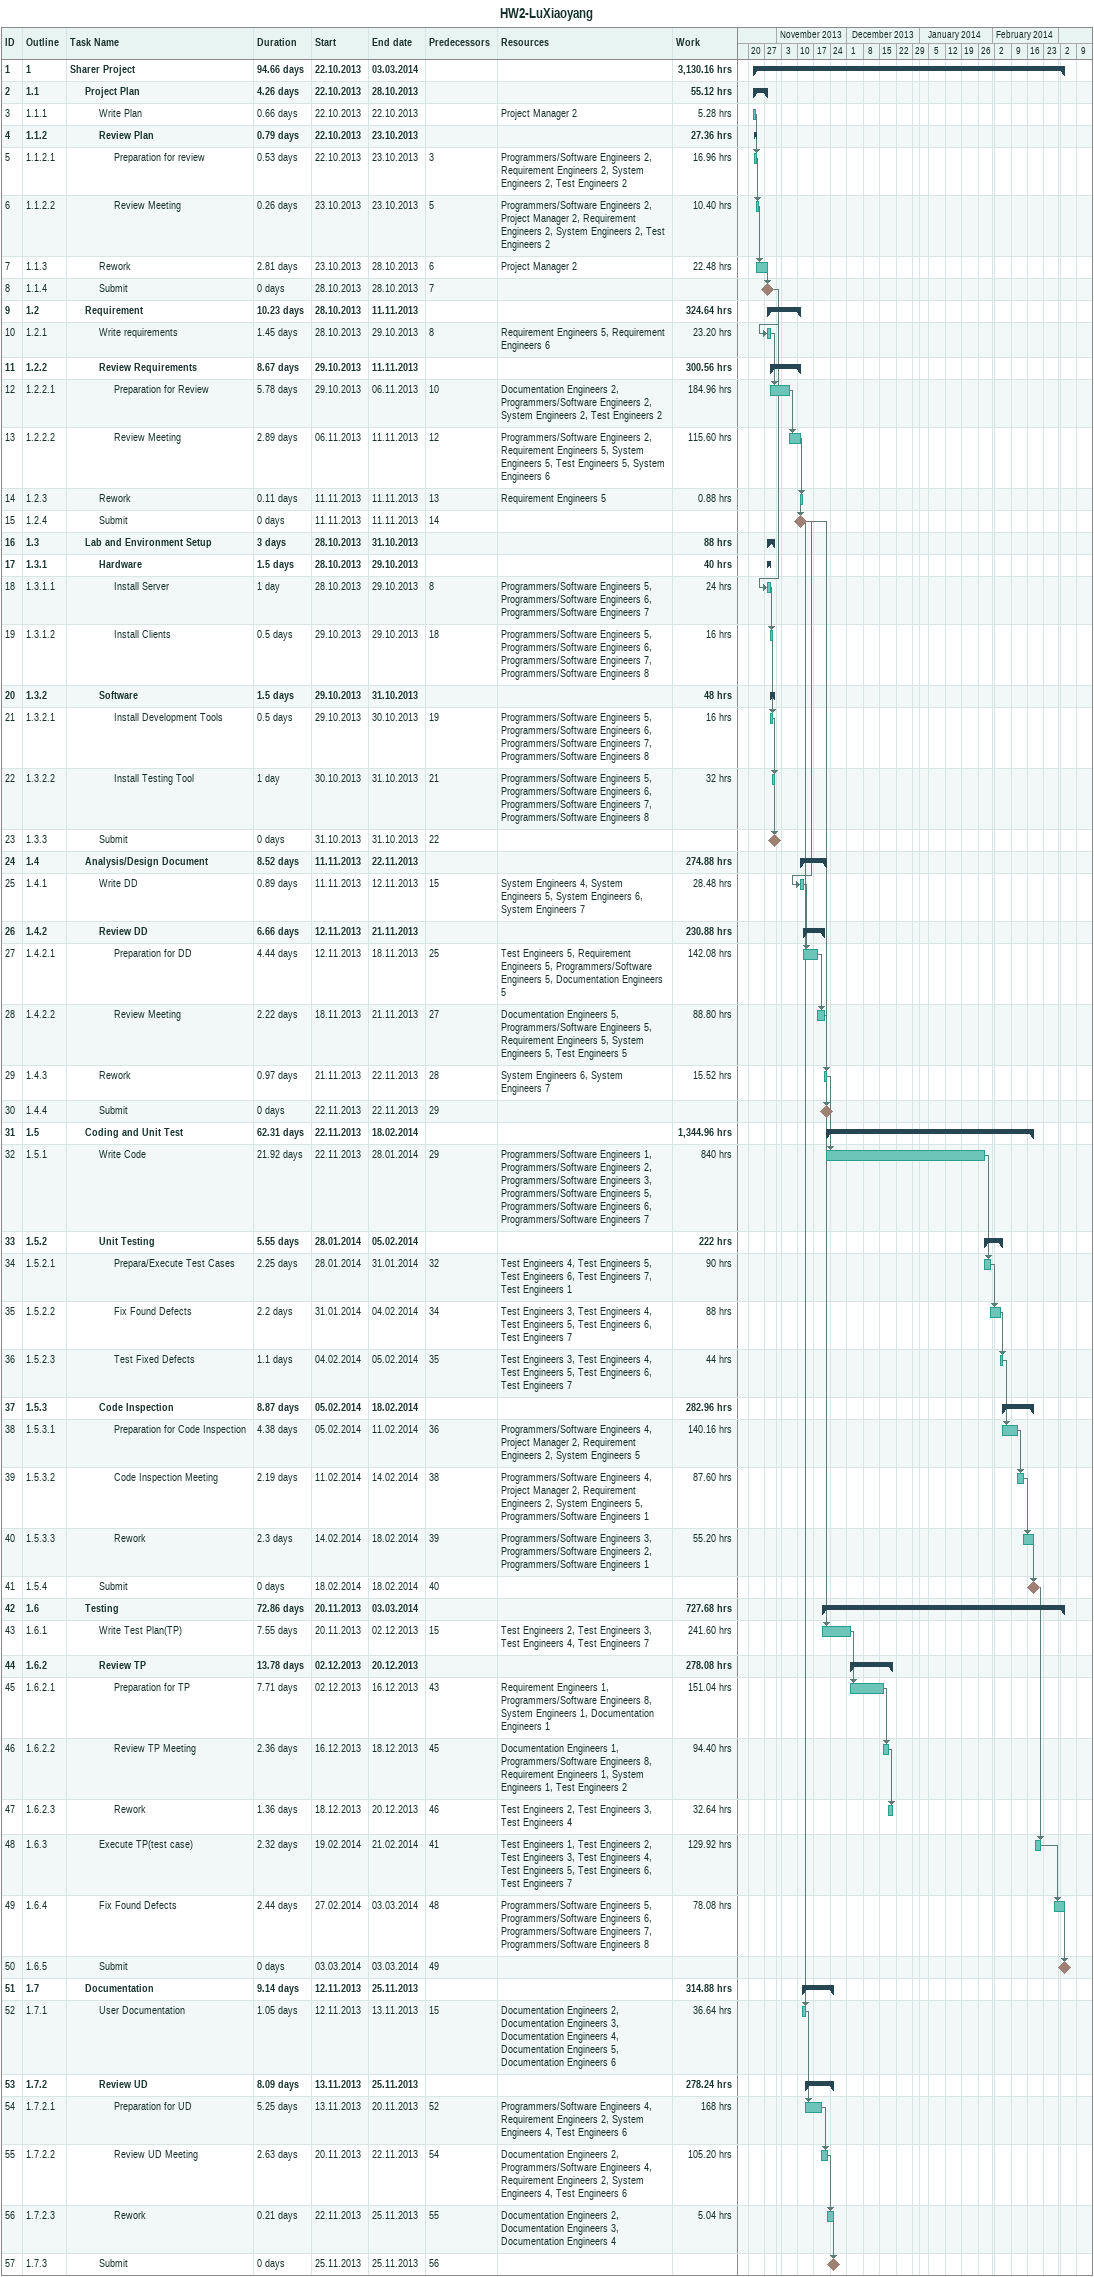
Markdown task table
HW2-LuXiaoyang

| ID | WBS | Task | Duration | Start | Finish | Predecessors | Resources | Work (h) |
|---|---|---|---|---|---|---|---|---|
| 1 | 1 | **Sharer Project** | 94.66d | 2013-10-22 | 2014-03-03 |  |  | 3130.16 |
| 2 | 1.1 | **Project Plan** | 4.26d | 2013-10-22 | 2013-10-28 |  |  | 55.12 |
| 3 | 1.1.1 | Write Plan | 0.66d | 2013-10-22 | 2013-10-22 |  | Project Manager 2 | 5.28 |
| 4 | 1.1.2 | **Review Plan** | 0.79d | 2013-10-22 | 2013-10-23 |  |  | 27.36 |
| 5 | 1.1.2.1 | Preparation for review | 0.53d | 2013-10-22 | 2013-10-23 | 3 | Programmers/Software Engineers 2, Requirement Engineers 2, System Engineers 2, Test Engineers 2 | 16.96 |
| 6 | 1.1.2.2 | Review Meeting | 0.26d | 2013-10-23 | 2013-10-23 | 5 | Programmers/Software Engineers 2, Project Manager 2, Requirement Engineers 2, System Engineers 2, Test Engineers 2 | 10.40 |
| 7 | 1.1.3 | Rework | 2.81d | 2013-10-23 | 2013-10-28 | 6 | Project Manager 2 | 22.48 |
| 8 | 1.1.4 | Submit | 0d | 2013-10-28 | 2013-10-28 | 7 |  |  |
| 9 | 1.2 | **Requirement** | 10.23d | 2013-10-28 | 2013-11-11 |  |  | 324.64 |
| 10 | 1.2.1 | Write requirements | 1.45d | 2013-10-28 | 2013-10-29 | 8 | Requirement Engineers 5, Requirement Engineers 6 | 23.20 |
| 11 | 1.2.2 | **Review Requirements** | 8.67d | 2013-10-29 | 2013-11-11 |  |  | 300.56 |
| 12 | 1.2.2.1 | Preparation for Review | 5.78d | 2013-10-29 | 2013-11-06 | 10 | Documentation Engineers 2, Programmers/Software Engineers 2, System Engineers 2, Test Engineers 2 | 184.96 |
| 13 | 1.2.2.2 | Review Meeting | 2.89d | 2013-11-06 | 2013-11-11 | 12 | Programmers/Software Engineers 2, Requirement Engineers 5, System Engineers 5, Test Engineers 5, System Engineers 6 | 115.60 |
| 14 | 1.2.3 | Rework | 0.11d | 2013-11-11 | 2013-11-11 | 13 | Requirement Engineers 5 | 0.88 |
| 15 | 1.2.4 | Submit | 0d | 2013-11-11 | 2013-11-11 | 14 |  |  |
| 16 | 1.3 | **Lab and Environment Setup** | 3d | 2013-10-28 | 2013-10-31 |  |  | 88 |
| 17 | 1.3.1 | **Hardware** | 1.5d | 2013-10-28 | 2013-10-29 |  |  | 40 |
| 18 | 1.3.1.1 | Install Server | 1d | 2013-10-28 | 2013-10-29 | 8 | Programmers/Software Engineers 5, Programmers/Software Engineers 6, Programmers/Software Engineers 7 | 24 |
| 19 | 1.3.1.2 | Install Clients | 0.5d | 2013-10-29 | 2013-10-29 | 18 | Programmers/Software Engineers 5, Programmers/Software Engineers 6, Programmers/Software Engineers 7, Programmers/Software Engineers 8 | 16 |
| 20 | 1.3.2 | **Software** | 1.5d | 2013-10-29 | 2013-10-31 |  |  | 48 |
| 21 | 1.3.2.1 | Install Development Tools | 0.5d | 2013-10-29 | 2013-10-30 | 19 | Programmers/Software Engineers 5, Programmers/Software Engineers 6, Programmers/Software Engineers 7, Programmers/Software Engineers 8 | 16 |
| 22 | 1.3.2.2 | Install Testing Tool | 1d | 2013-10-30 | 2013-10-31 | 21 | Programmers/Software Engineers 5, Programmers/Software Engineers 6, Programmers/Software Engineers 7, Programmers/Software Engineers 8 | 32 |
| 23 | 1.3.3 | Submit | 0d | 2013-10-31 | 2013-10-31 | 22 |  |  |
| 24 | 1.4 | **Analysis/Design Document** | 8.52d | 2013-11-11 | 2013-11-22 |  |  | 274.88 |
| 25 | 1.4.1 | Write DD | 0.89d | 2013-11-11 | 2013-11-12 | 15 | System Engineers 4, System Engineers 5, System Engineers 6, System Engineers 7 | 28.48 |
| 26 | 1.4.2 | **Review DD** | 6.66d | 2013-11-12 | 2013-11-21 |  |  | 230.88 |
| 27 | 1.4.2.1 | Preparation for DD | 4.44d | 2013-11-12 | 2013-11-18 | 25 | Test Engineers 5, Requirement Engineers 5, Programmers/Software Engineers 5, Documentation Engineers 5 | 142.08 |
| 28 | 1.4.2.2 | Review Meeting | 2.22d | 2013-11-18 | 2013-11-21 | 27 | Documentation Engineers 5, Programmers/Software Engineers 5, Requirement Engineers 5, System Engineers 5, Test Engineers 5 | 88.80 |
| 29 | 1.4.3 | Rework | 0.97d | 2013-11-21 | 2013-11-22 | 28 | System Engineers 6, System Engineers 7 | 15.52 |
| 30 | 1.4.4 | Submit | 0d | 2013-11-22 | 2013-11-22 | 29 |  |  |
| 31 | 1.5 | **Coding and Unit Test** | 62.31d | 2013-11-22 | 2014-02-18 |  |  | 1344.96 |
| 32 | 1.5.1 | Write Code | 21.92d | 2013-11-22 | 2014-01-28 | 29 | Programmers/Software Engineers 1, Programmers/Software Engineers 2, Programmers/Software Engineers 3, Programmers/Software Engineers 5, Programmers/Software Engineers 6, Programmers/Software Engineers 7 | 840 |
| 33 | 1.5.2 | **Unit Testing** | 5.55d | 2014-01-28 | 2014-02-05 |  |  | 222 |
| 34 | 1.5.2.1 | Prepara/Execute Test Cases | 2.25d | 2014-01-28 | 2014-01-31 | 32 | Test Engineers 4, Test Engineers 5, Test Engineers 6, Test Engineers 7, Test Engineers 1 | 90 |
| 35 | 1.5.2.2 | Fix Found Defects | 2.2d | 2014-01-31 | 2014-02-04 | 34 | Test Engineers 3, Test Engineers 4, Test Engineers 5, Test Engineers 6, Test Engineers 7 | 88 |
| 36 | 1.5.2.3 | Test Fixed Defects | 1.1d | 2014-02-04 | 2014-02-05 | 35 | Test Engineers 3, Test Engineers 4, Test Engineers 5, Test Engineers 6, Test Engineers 7 | 44 |
| 37 | 1.5.3 | **Code Inspection** | 8.87d | 2014-02-05 | 2014-02-18 |  |  | 282.96 |
| 38 | 1.5.3.1 | Preparation for Code Inspection | 4.38d | 2014-02-05 | 2014-02-11 | 36 | Programmers/Software Engineers 4, Project Manager 2, Requirement Engineers 2, System Engineers 5 | 140.16 |
| 39 | 1.5.3.2 | Code Inspection Meeting | 2.19d | 2014-02-11 | 2014-02-14 | 38 | Programmers/Software Engineers 4, Project Manager 2, Requirement Engineers 2, System Engineers 5, Programmers/Software Engineers 1 | 87.60 |
| 40 | 1.5.3.3 | Rework | 2.3d | 2014-02-14 | 2014-02-18 | 39 | Programmers/Software Engineers 3, Programmers/Software Engineers 2, Programmers/Software Engineers 1 | 55.20 |
| 41 | 1.5.4 | Submit | 0d | 2014-02-18 | 2014-02-18 | 40 |  |  |
| 42 | 1.6 | **Testing** | 72.86d | 2013-11-20 | 2014-03-03 |  |  | 727.68 |
| 43 | 1.6.1 | Write Test Plan(TP) | 7.55d | 2013-11-20 | 2013-12-02 | 15 | Test Engineers 2, Test Engineers 3, Test Engineers 4, Test Engineers 7 | 241.60 |
| 44 | 1.6.2 | **Review TP** | 13.78d | 2013-12-02 | 2013-12-20 |  |  | 278.08 |
| 45 | 1.6.2.1 | Preparation for TP | 7.71d | 2013-12-02 | 2013-12-16 | 43 | Requirement Engineers 1, Programmers/Software Engineers 8, System Engineers 1, Documentation Engineers 1 | 151.04 |
| 46 | 1.6.2.2 | Review TP Meeting | 2.36d | 2013-12-16 | 2013-12-18 | 45 | Documentation Engineers 1, Programmers/Software Engineers 8, Requirement Engineers 1, System Engineers 1, Test Engineers 2 | 94.40 |
| 47 | 1.6.2.3 | Rework | 1.36d | 2013-12-18 | 2013-12-20 | 46 | Test Engineers 2, Test Engineers 3, Test Engineers 4 | 32.64 |
| 48 | 1.6.3 | Execute TP(test case) | 2.32d | 2014-02-19 | 2014-02-21 | 41 | Test Engineers 1, Test Engineers 2, Test Engineers 3, Test Engineers 4, Test Engineers 5, Test Engineers 6, Test Engineers 7 | 129.92 |
| 49 | 1.6.4 | Fix Found Defects | 2.44d | 2014-02-27 | 2014-03-03 | 48 | Programmers/Software Engineers 5, Programmers/Software Engineers 6, Programmers/Software Engineers 7, Programmers/Software Engineers 8 | 78.08 |
| 50 | 1.6.5 | Submit | 0d | 2014-03-03 | 2014-03-03 | 49 |  |  |
| 51 | 1.7 | **Documentation** | 9.14d | 2013-11-12 | 2013-11-25 |  |  | 314.88 |
| 52 | 1.7.1 | User Documentation | 1.05d | 2013-11-12 | 2013-11-13 | 15 | Documentation Engineers 2, Documentation Engineers 3, Documentation Engineers 4, Documentation Engineers 5, Documentation Engineers 6 | 36.64 |
| 53 | 1.7.2 | **Review UD** | 8.09d | 2013-11-13 | 2013-11-25 |  |  | 278.24 |
| 54 | 1.7.2.1 | Preparation for UD | 5.25d | 2013-11-13 | 2013-11-20 | 52 | Programmers/Software Engineers 4, Requirement Engineers 2, System Engineers 4, Test Engineers 6 | 168 |
| 55 | 1.7.2.2 | Review UD Meeting | 2.63d | 2013-11-20 | 2013-11-22 | 54 | Documentation Engineers 2, Programmers/Software Engineers 4, Requirement Engineers 2, System Engineers 4, Test Engineers 6 | 105.20 |
| 56 | 1.7.2.3 | Rework | 0.21d | 2013-11-22 | 2013-11-25 | 55 | Documentation Engineers 2, Documentation Engineers 3, Documentation Engineers 4 | 5.04 |
| 57 | 1.7.3 | Submit | 0d | 2013-11-25 | 2013-11-25 | 56 |  |  |
